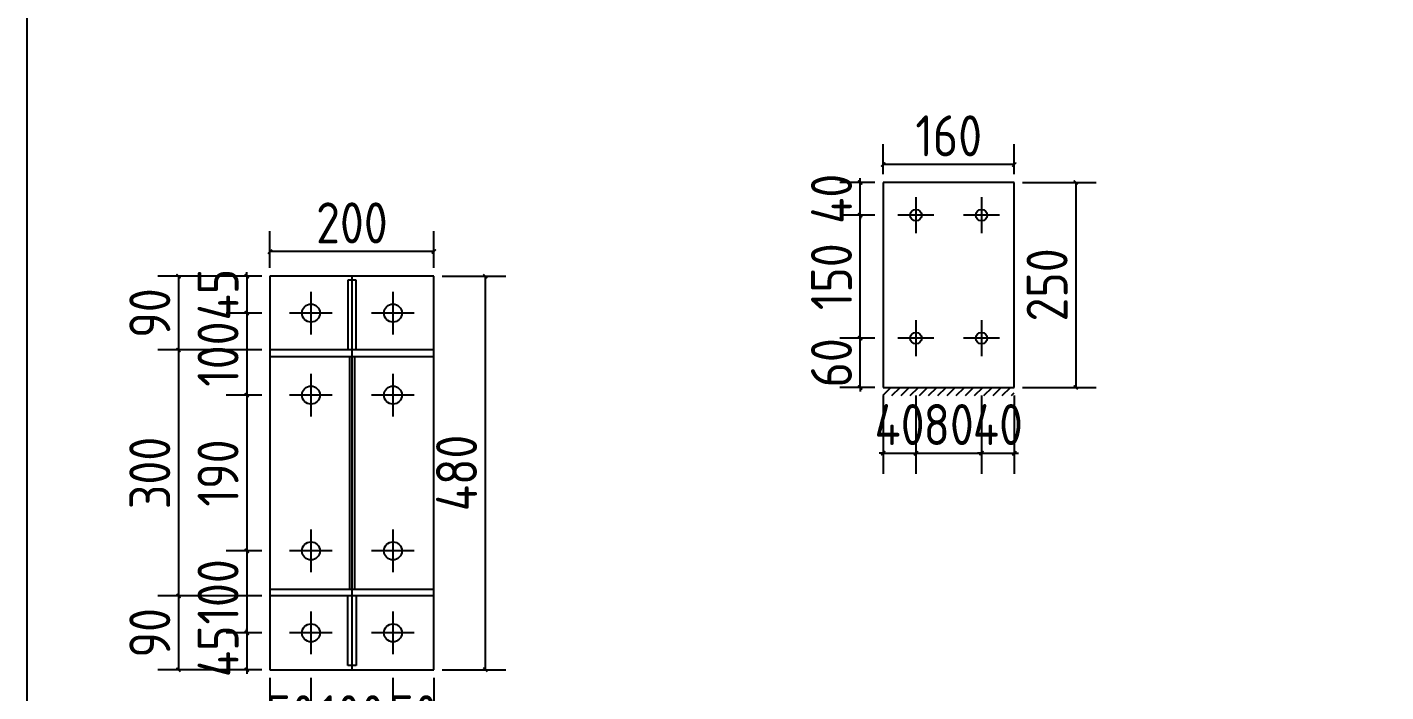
# Model space of a CAD drawing. Extents: x 533809 to 747315, y -17138 to 180511.
# Drawn here: x 664149 to 667465, y 140162 to 141783 of the extents above; entities that cross this region are included whole.
import ezdxf

# ---------------------------------------------------------------- set-up
doc = ezdxf.new("R2010")
doc.units = 0
doc.header["$LTSCALE"] = 1000
doc.header["$MEASUREMENT"] = 0
doc.layers.add('AXIS', color=3, linetype='Continuous')
doc.styles.get("Standard").update_dxf_attribs({"font": 'gbenor.shx', "bigfont": 'gbcbig.shx'})
doc.dimstyles.get("Standard").update_dxf_attribs({"dimscale": 100, "dimtxt": 3.5, "dimasz": 1, "dimexe": 2.5, "dimexo": 3, "dimgap": 1.5, "dimtad": 1, "dimdec": 0, "dimzin": 0, "dimdsep": 46, "dimtxsty": 'Standard', "dimblk": 'ARCHTICK', "dimcen": 0.09, "dimadec": 0, "dimazin": 0, "dimtfac": 1, "dimtdec": 0, "dimtix": 1, "dimtmove": 2, "dimatfit": 3, "dimfxl": 1, "dimtolj": 1, "dimtzin": 0, "dimarcsym": 0})

# ---------------------------------------------------------------- blocks, each defined once
blk = doc.blocks.new('_ArchTick')
at = {"color": 0, "linetype": 'ByBlock', "const_width": 0.4}
blk.add_lwpolyline([(-0.5, -0.5), (0.5, 0.5)], dxfattribs=at)
blk = doc.blocks.new('*D1009')
at = {"layer": 'AXIS', "color": 3, "lineweight": -2}
for p, q in [((666344.1, 142262), (666314.1, 141961.8)), ((666324, 142061.3), (670777.2, 141616)), ((670797.3, 141816.7), (670767.3, 141516.5))]:
    blk.add_line(p, q, dxfattribs=at)
at = {"layer": 'Defpoints', "color": 0}
for p in [(666354, 142361.5), (670807.2, 141916.2), (670777.2, 141616)]:
    blk.add_point(p, dxfattribs=at)
at = {"layer": 'AXIS', "color": 3, "lineweight": -2, "xscale": 50, "yscale": 50, "zscale": 50}
for p, rotation in [((666324, 142061.3), 174.2894068624277), ((670777.2, 141616), 354.2894068624278)]:
    blk.add_blockref('_ArchTick', p, dxfattribs=dict(at, rotation=rotation))
at = {"layer": 'AXIS', "color": 0, "insert": (668568.5, 142017.7), "char_height": 150, "attachment_point": 5, "rotation": 354.2894}
blk.add_mtext('\\A1;右下翼板 4475', dxfattribs=at)
blk = doc.blocks.new('*D1012')
at = {"color": 3, "lineweight": -2}
for p, q in [((664721.7, 141176.1), (664635, 141176.1)), ((664685, 141176.1), (664685, 141186.1)), ((664685, 141176.1), (664685, 141086.1)), ((664721.7, 141086.1), (664635, 141086.1)), ((664685, 141086.1), (664685, 141076.1))]:
    blk.add_line(p, q, dxfattribs=at)
at = {"layer": 'Defpoints', "color": 0}
for p in [(664741.7, 141176.1), (664685, 141086.1), (664741.7, 141086.1)]:
    blk.add_point(p, dxfattribs=at)
at = {"color": 3, "lineweight": -2, "xscale": 10, "yscale": 10, "zscale": 10}
for p, rotation in [((664685, 141176.1), 270), ((664685, 141086.1), 90)]:
    blk.add_blockref('_ArchTick', p, dxfattribs=dict(at, rotation=rotation))
at = {"color": 0, "insert": (664615, 141131.1), "char_height": 100, "attachment_point": 5, "rotation": 90}
blk.add_mtext('\\A1;45', dxfattribs=at)
blk = doc.blocks.new('*D973')
at = {"color": 3, "lineweight": -2}
for p, q in [((664721.7, 141086.1), (664635, 141086.1)), ((664685, 141086.1), (664685, 140886.1)), ((664721.7, 140886.1), (664635, 140886.1))]:
    blk.add_line(p, q, dxfattribs=at)
at = {"layer": 'Defpoints', "color": 0}
for p in [(664741.7, 141086.1), (664685, 140886.1), (664741.7, 140886.1)]:
    blk.add_point(p, dxfattribs=at)
at = {"color": 3, "lineweight": -2, "xscale": 10, "yscale": 10, "zscale": 10}
for p, rotation in [((664685, 141086.1), 90), ((664685, 140886.1), 270)]:
    blk.add_blockref('_ArchTick', p, dxfattribs=dict(at, rotation=rotation))
at = {"color": 0, "insert": (664615, 140986.1), "char_height": 100, "attachment_point": 5, "rotation": 90}
blk.add_mtext('\\A1;100', dxfattribs=at)
blk = doc.blocks.new('*D974')
at = {"color": 3, "lineweight": -2}
for p, q in [((664721.7, 140886.1), (664635, 140886.1)), ((664685, 140886.1), (664685, 140506.1)), ((664721.7, 140506.1), (664635, 140506.1))]:
    blk.add_line(p, q, dxfattribs=at)
at = {"layer": 'Defpoints', "color": 0}
for p in [(664741.7, 140886.1), (664685, 140506.1), (664741.7, 140506.1)]:
    blk.add_point(p, dxfattribs=at)
at = {"color": 3, "lineweight": -2, "xscale": 10, "yscale": 10, "zscale": 10}
for p, rotation in [((664685, 140886.1), 90), ((664685, 140506.1), 270)]:
    blk.add_blockref('_ArchTick', p, dxfattribs=dict(at, rotation=rotation))
at = {"color": 0, "insert": (664615, 140696.1), "char_height": 100, "attachment_point": 5, "rotation": 90}
blk.add_mtext('\\A1;190', dxfattribs=at)
blk = doc.blocks.new('*D975')
at = {"color": 3, "lineweight": -2}
for p, q in [((664721.7, 140506.1), (664635, 140506.1)), ((664685, 140506.1), (664685, 140306.1)), ((664721.7, 140306.1), (664635, 140306.1))]:
    blk.add_line(p, q, dxfattribs=at)
at = {"layer": 'Defpoints', "color": 0}
for p in [(664741.7, 140506.1), (664685, 140306.1), (664741.7, 140306.1)]:
    blk.add_point(p, dxfattribs=at)
at = {"color": 3, "lineweight": -2, "xscale": 10, "yscale": 10, "zscale": 10}
for p, rotation in [((664685, 140506.1), 90), ((664685, 140306.1), 270)]:
    blk.add_blockref('_ArchTick', p, dxfattribs=dict(at, rotation=rotation))
at = {"color": 0, "insert": (664615, 140406.1), "char_height": 100, "attachment_point": 5, "rotation": 90}
blk.add_mtext('\\A1;100', dxfattribs=at)
blk = doc.blocks.new('*D1013')
at = {"color": 3, "lineweight": -2}
for p, q in [((664721.7, 140306.1), (664635, 140306.1)), ((664685, 140306.1), (664685, 140316.1)), ((664685, 140306.1), (664685, 140216.1)), ((664721.7, 140216.1), (664635, 140216.1)), ((664685, 140216.1), (664685, 140206.1))]:
    blk.add_line(p, q, dxfattribs=at)
at = {"layer": 'Defpoints', "color": 0}
for p in [(664741.7, 140306.1), (664685, 140216.1), (664741.7, 140216.1)]:
    blk.add_point(p, dxfattribs=at)
at = {"color": 3, "lineweight": -2, "xscale": 10, "yscale": 10, "zscale": 10}
for p, rotation in [((664685, 140306.1), 270), ((664685, 140216.1), 90)]:
    blk.add_blockref('_ArchTick', p, dxfattribs=dict(at, rotation=rotation))
at = {"color": 0, "insert": (664615, 140261.1), "char_height": 100, "attachment_point": 5, "rotation": 90}
blk.add_mtext('\\A1;45', dxfattribs=at)
blk = doc.blocks.new('*D976')
at = {"color": 3, "lineweight": -2}
for p, q in [((664741.7, 140196.1), (664741.7, 139984)), ((664841.7, 140196.1), (664841.7, 139984)), ((664741.7, 140034), (664731.7, 140034)), ((664741.7, 140034), (664841.7, 140034)), ((664841.7, 140034), (664851.7, 140034))]:
    blk.add_line(p, q, dxfattribs=at)
at = {"layer": 'Defpoints', "color": 0}
for p in [(664741.7, 140216.1), (664841.7, 140216.1), (664841.7, 140034)]:
    blk.add_point(p, dxfattribs=at)
at = {"color": 3, "lineweight": -2, "xscale": 10, "yscale": 10, "zscale": 10}
blk.add_blockref('_ArchTick', (664741.7, 140034), dxfattribs=at)
at = {"color": 3, "lineweight": -2, "xscale": 10, "yscale": 10, "zscale": 10, "rotation": 180}
blk.add_blockref('_ArchTick', (664841.7, 140034), dxfattribs=at)
at = {"color": 0, "insert": (664791.7, 140104), "char_height": 100, "attachment_point": 5}
blk.add_mtext('\\A1;50', dxfattribs=at)
blk = doc.blocks.new('*D977')
at = {"color": 3, "lineweight": -2}
for p, q in [((664841.7, 140196.1), (664841.7, 139984)), ((665041.7, 140196.1), (665041.7, 139984)), ((664841.7, 140034), (665041.7, 140034))]:
    blk.add_line(p, q, dxfattribs=at)
at = {"layer": 'Defpoints', "color": 0}
for p in [(664841.7, 140216.1), (665041.7, 140216.1), (665041.7, 140034)]:
    blk.add_point(p, dxfattribs=at)
at = {"color": 3, "lineweight": -2, "xscale": 10, "yscale": 10, "zscale": 10, "rotation": 180}
blk.add_blockref('_ArchTick', (664841.7, 140034), dxfattribs=at)
at = {"color": 3, "lineweight": -2, "xscale": 10, "yscale": 10, "zscale": 10}
blk.add_blockref('_ArchTick', (665041.7, 140034), dxfattribs=at)
at = {"color": 0, "insert": (664941.7, 140104), "char_height": 100, "attachment_point": 5}
blk.add_mtext('\\A1;100', dxfattribs=at)
blk = doc.blocks.new('*D1014')
at = {"color": 3, "lineweight": -2}
for p, q in [((665041.7, 140196.1), (665041.7, 139984)), ((665141.7, 140196.1), (665141.7, 139984)), ((665041.7, 140034), (665031.7, 140034)), ((665041.7, 140034), (665141.7, 140034)), ((665141.7, 140034), (665151.7, 140034))]:
    blk.add_line(p, q, dxfattribs=at)
at = {"layer": 'Defpoints', "color": 0}
for p in [(665041.7, 140216.1), (665141.7, 140216.1), (665141.7, 140034)]:
    blk.add_point(p, dxfattribs=at)
at = {"color": 3, "lineweight": -2, "xscale": 10, "yscale": 10, "zscale": 10}
blk.add_blockref('_ArchTick', (665041.7, 140034), dxfattribs=at)
at = {"color": 3, "lineweight": -2, "xscale": 10, "yscale": 10, "zscale": 10, "rotation": 180}
blk.add_blockref('_ArchTick', (665141.7, 140034), dxfattribs=at)
at = {"color": 0, "insert": (665091.7, 140104), "char_height": 100, "attachment_point": 5}
blk.add_mtext('\\A1;50', dxfattribs=at)
blk = doc.blocks.new('*D1015')
at = {"color": 3, "lineweight": -2}
for p, q in [((664721.7, 141176.1), (664468.4, 141176.1)), ((664518.4, 141176.1), (664518.4, 140996.1)), ((664721.7, 140996.1), (664468.4, 140996.1))]:
    blk.add_line(p, q, dxfattribs=at)
at = {"layer": 'Defpoints', "color": 0}
for p in [(664741.7, 141176.1), (664518.4, 140996.1), (664741.7, 140996.1)]:
    blk.add_point(p, dxfattribs=at)
at = {"color": 3, "lineweight": -2, "xscale": 10, "yscale": 10, "zscale": 10}
for p, rotation in [((664518.4, 141176.1), 90), ((664518.4, 140996.1), 270)]:
    blk.add_blockref('_ArchTick', p, dxfattribs=dict(at, rotation=rotation))
at = {"color": 0, "insert": (664448.4, 141086.1), "char_height": 100, "attachment_point": 5, "rotation": 90}
blk.add_mtext('\\A1;90', dxfattribs=at)
blk = doc.blocks.new('*D1016')
at = {"color": 3, "lineweight": -2}
for p, q in [((664721.7, 140996.1), (664468.4, 140996.1)), ((664518.4, 140996.1), (664518.4, 140396.1)), ((664721.7, 140396.1), (664468.4, 140396.1))]:
    blk.add_line(p, q, dxfattribs=at)
at = {"layer": 'Defpoints', "color": 0}
for p in [(664741.7, 140996.1), (664518.4, 140396.1), (664741.7, 140396.1)]:
    blk.add_point(p, dxfattribs=at)
at = {"color": 3, "lineweight": -2, "xscale": 10, "yscale": 10, "zscale": 10}
for p, rotation in [((664518.4, 140996.1), 90), ((664518.4, 140396.1), 270)]:
    blk.add_blockref('_ArchTick', p, dxfattribs=dict(at, rotation=rotation))
at = {"color": 0, "insert": (664448.4, 140696.1), "char_height": 100, "attachment_point": 5, "rotation": 90}
blk.add_mtext('\\A1;300', dxfattribs=at)
blk = doc.blocks.new('*D1017')
at = {"color": 3, "lineweight": -2}
for p, q in [((664721.7, 140396.1), (664468.4, 140396.1)), ((664518.4, 140396.1), (664518.4, 140216.1)), ((664721.7, 140216.1), (664468.4, 140216.1))]:
    blk.add_line(p, q, dxfattribs=at)
at = {"layer": 'Defpoints', "color": 0}
for p in [(664741.7, 140396.1), (664518.4, 140216.1), (664741.7, 140216.1)]:
    blk.add_point(p, dxfattribs=at)
at = {"color": 3, "lineweight": -2, "xscale": 10, "yscale": 10, "zscale": 10}
for p, rotation in [((664518.4, 140396.1), 90), ((664518.4, 140216.1), 270)]:
    blk.add_blockref('_ArchTick', p, dxfattribs=dict(at, rotation=rotation))
at = {"color": 0, "insert": (664448.4, 140306.1), "char_height": 100, "attachment_point": 5, "rotation": 90}
blk.add_mtext('\\A1;90', dxfattribs=at)
blk = doc.blocks.new('*D1018')
at = {"color": 3, "lineweight": -2}
for p, q in [((665161.7, 141176.1), (665317.1, 141176.1)), ((665267.1, 141176.1), (665267.1, 140216.1)), ((665161.7, 140216.1), (665317.1, 140216.1))]:
    blk.add_line(p, q, dxfattribs=at)
at = {"layer": 'Defpoints', "color": 0}
for p in [(665141.7, 141176.1), (665141.7, 140216.1), (665267.1, 140216.1)]:
    blk.add_point(p, dxfattribs=at)
at = {"color": 3, "lineweight": -2, "xscale": 10, "yscale": 10, "zscale": 10}
for p, rotation in [((665267.1, 141176.1), 90), ((665267.1, 140216.1), 270)]:
    blk.add_blockref('_ArchTick', p, dxfattribs=dict(at, rotation=rotation))
at = {"color": 0, "insert": (665197.1, 140696.1), "char_height": 100, "attachment_point": 5, "rotation": 90}
blk.add_mtext('\\A1;480', dxfattribs=at)
blk = doc.blocks.new('*D1019')
at = {"color": 3, "lineweight": -2}
for p, q in [((664741.7, 141196.1), (664741.7, 141286.1)), ((665141.7, 141196.1), (665141.7, 141286.1)), ((665141.7, 141236.1), (664741.7, 141236.1))]:
    blk.add_line(p, q, dxfattribs=at)
at = {"layer": 'Defpoints', "color": 0}
for p in [(664741.7, 141236.1), (664741.7, 141176.1), (665141.7, 141176.1)]:
    blk.add_point(p, dxfattribs=at)
at = {"color": 3, "lineweight": -2, "xscale": 10, "yscale": 10, "zscale": 10, "rotation": 180}
blk.add_blockref('_ArchTick', (664741.7, 141236.1), dxfattribs=at)
at = {"color": 3, "lineweight": -2, "xscale": 10, "yscale": 10, "zscale": 10}
blk.add_blockref('_ArchTick', (665141.7, 141236.1), dxfattribs=at)
at = {"color": 0, "insert": (664941.7, 141306.1), "char_height": 100, "attachment_point": 5}
blk.add_mtext('\\A1;200', dxfattribs=at)
blk = doc.blocks.new('*D1020')
at = {"color": 3, "lineweight": -2}
for p, q in [((666238.2, 140884.8), (666238.2, 140694.2)), ((666318.2, 140884.8), (666318.2, 140694.2)), ((666238.2, 140744.2), (666228.2, 140744.2)), ((666238.2, 140744.2), (666318.2, 140744.2)), ((666318.2, 140744.2), (666328.2, 140744.2))]:
    blk.add_line(p, q, dxfattribs=at)
at = {"layer": 'Defpoints', "color": 0}
for p in [(666238.2, 140904.8), (666318.2, 140904.8), (666318.2, 140744.2)]:
    blk.add_point(p, dxfattribs=at)
at = {"color": 3, "lineweight": -2, "xscale": 10, "yscale": 10, "zscale": 10}
blk.add_blockref('_ArchTick', (666238.2, 140744.2), dxfattribs=at)
at = {"color": 3, "lineweight": -2, "xscale": 10, "yscale": 10, "zscale": 10, "rotation": 180}
blk.add_blockref('_ArchTick', (666318.2, 140744.2), dxfattribs=at)
at = {"color": 0, "insert": (666278.2, 140814.2), "char_height": 100, "attachment_point": 5}
blk.add_mtext('\\A1;40', dxfattribs=at)
blk = doc.blocks.new('*D978')
at = {"color": 3, "lineweight": -2}
for p, q in [((666318.2, 140884.8), (666318.2, 140694.2)), ((666478.2, 140884.8), (666478.2, 140694.2)), ((666318.2, 140744.2), (666478.2, 140744.2))]:
    blk.add_line(p, q, dxfattribs=at)
at = {"layer": 'Defpoints', "color": 0}
for p in [(666318.2, 140904.8), (666478.2, 140904.8), (666478.2, 140744.2)]:
    blk.add_point(p, dxfattribs=at)
at = {"color": 3, "lineweight": -2, "xscale": 10, "yscale": 10, "zscale": 10, "rotation": 180}
blk.add_blockref('_ArchTick', (666318.2, 140744.2), dxfattribs=at)
at = {"color": 3, "lineweight": -2, "xscale": 10, "yscale": 10, "zscale": 10}
blk.add_blockref('_ArchTick', (666478.2, 140744.2), dxfattribs=at)
at = {"color": 0, "insert": (666398.2, 140814.2), "char_height": 100, "attachment_point": 5}
blk.add_mtext('\\A1;80', dxfattribs=at)
blk = doc.blocks.new('*D979')
at = {"color": 3, "lineweight": -2}
for p, q in [((666478.2, 140884.8), (666478.2, 140694.2)), ((666558.2, 140884.8), (666558.2, 140694.2)), ((666478.2, 140744.2), (666468.2, 140744.2)), ((666478.2, 140744.2), (666558.2, 140744.2)), ((666558.2, 140744.2), (666568.2, 140744.2))]:
    blk.add_line(p, q, dxfattribs=at)
at = {"layer": 'Defpoints', "color": 0}
for p in [(666478.2, 140904.8), (666558.2, 140904.8), (666558.2, 140744.2)]:
    blk.add_point(p, dxfattribs=at)
at = {"color": 3, "lineweight": -2, "xscale": 10, "yscale": 10, "zscale": 10}
blk.add_blockref('_ArchTick', (666478.2, 140744.2), dxfattribs=at)
at = {"color": 3, "lineweight": -2, "xscale": 10, "yscale": 10, "zscale": 10, "rotation": 180}
blk.add_blockref('_ArchTick', (666558.2, 140744.2), dxfattribs=at)
at = {"color": 0, "insert": (666518.2, 140814.2), "char_height": 100, "attachment_point": 5}
blk.add_mtext('\\A1;40', dxfattribs=at)
blk = doc.blocks.new('*D980')
at = {"color": 3, "lineweight": -2}
for p, q in [((666218.2, 141024.8), (666132.1, 141024.8)), ((666182.1, 141024.8), (666182.1, 141034.8)), ((666182.1, 140904.8), (666182.1, 141024.8)), ((666218.2, 140904.8), (666132.1, 140904.8)), ((666182.1, 140904.8), (666182.1, 140894.8))]:
    blk.add_line(p, q, dxfattribs=at)
at = {"layer": 'Defpoints', "color": 0}
for p in [(666182.1, 141024.8), (666238.2, 141024.8), (666238.2, 140904.8)]:
    blk.add_point(p, dxfattribs=at)
at = {"color": 3, "lineweight": -2, "xscale": 10, "yscale": 10, "zscale": 10}
for p, rotation in [((666182.1, 141024.8), 270), ((666182.1, 140904.8), 90)]:
    blk.add_blockref('_ArchTick', p, dxfattribs=dict(at, rotation=rotation))
at = {"color": 0, "insert": (666112.1, 140964.8), "char_height": 100, "attachment_point": 5, "rotation": 90}
blk.add_mtext('\\A1;60', dxfattribs=at)
blk = doc.blocks.new('*D981')
at = {"color": 3, "lineweight": -2}
for p, q in [((666218.2, 141324.8), (666132.1, 141324.8)), ((666182.1, 141024.8), (666182.1, 141324.8)), ((666218.2, 141024.8), (666132.1, 141024.8))]:
    blk.add_line(p, q, dxfattribs=at)
at = {"layer": 'Defpoints', "color": 0}
for p in [(666182.1, 141324.8), (666238.2, 141324.8), (666238.2, 141024.8)]:
    blk.add_point(p, dxfattribs=at)
at = {"color": 3, "lineweight": -2, "xscale": 10, "yscale": 10, "zscale": 10}
for p, rotation in [((666182.1, 141324.8), 90), ((666182.1, 141024.8), 270)]:
    blk.add_blockref('_ArchTick', p, dxfattribs=dict(at, rotation=rotation))
at = {"color": 0, "insert": (666112.1, 141174.8), "char_height": 100, "attachment_point": 5, "rotation": 90}
blk.add_mtext('\\A1;150', dxfattribs=at)
blk = doc.blocks.new('*D1021')
at = {"color": 3, "lineweight": -2}
for p, q in [((666218.2, 141404.8), (666132.1, 141404.8)), ((666182.1, 141404.8), (666182.1, 141414.8)), ((666182.1, 141324.8), (666182.1, 141404.8)), ((666218.2, 141324.8), (666132.1, 141324.8)), ((666182.1, 141324.8), (666182.1, 141314.8))]:
    blk.add_line(p, q, dxfattribs=at)
at = {"layer": 'Defpoints', "color": 0}
for p in [(666182.1, 141404.8), (666238.2, 141404.8), (666238.2, 141324.8)]:
    blk.add_point(p, dxfattribs=at)
at = {"color": 3, "lineweight": -2, "xscale": 10, "yscale": 10, "zscale": 10}
for p, rotation in [((666182.1, 141404.8), 270), ((666182.1, 141324.8), 90)]:
    blk.add_blockref('_ArchTick', p, dxfattribs=dict(at, rotation=rotation))
at = {"color": 0, "insert": (666112.1, 141364.8), "char_height": 100, "attachment_point": 5, "rotation": 90}
blk.add_mtext('\\A1;40', dxfattribs=at)
blk = doc.blocks.new('*D1022')
at = {"color": 3, "lineweight": -2}
for p, q in [((666238.2, 141424.8), (666238.2, 141498.4)), ((666558.2, 141424.8), (666558.2, 141498.4)), ((666558.2, 141448.4), (666238.2, 141448.4))]:
    blk.add_line(p, q, dxfattribs=at)
at = {"layer": 'Defpoints', "color": 0}
for p in [(666238.2, 141448.4), (666238.2, 141404.8), (666558.2, 141404.8)]:
    blk.add_point(p, dxfattribs=at)
at = {"color": 3, "lineweight": -2, "xscale": 10, "yscale": 10, "zscale": 10, "rotation": 180}
blk.add_blockref('_ArchTick', (666238.2, 141448.4), dxfattribs=at)
at = {"color": 3, "lineweight": -2, "xscale": 10, "yscale": 10, "zscale": 10}
blk.add_blockref('_ArchTick', (666558.2, 141448.4), dxfattribs=at)
at = {"color": 0, "insert": (666398.2, 141518.4), "char_height": 100, "attachment_point": 5}
blk.add_mtext('\\A1;160', dxfattribs=at)
blk = doc.blocks.new('*D982')
at = {"color": 3, "lineweight": -2}
for p, q in [((666578.2, 141404.8), (666758.3, 141404.8)), ((666708.3, 141404.8), (666708.3, 140904.8)), ((666578.2, 140904.8), (666758.3, 140904.8))]:
    blk.add_line(p, q, dxfattribs=at)
at = {"layer": 'Defpoints', "color": 0}
for p in [(666558.2, 141404.8), (666558.2, 140904.8), (666708.3, 140904.8)]:
    blk.add_point(p, dxfattribs=at)
at = {"color": 3, "lineweight": -2, "xscale": 10, "yscale": 10, "zscale": 10}
for p, rotation in [((666708.3, 141404.8), 90), ((666708.3, 140904.8), 270)]:
    blk.add_blockref('_ArchTick', p, dxfattribs=dict(at, rotation=rotation))
at = {"color": 0, "insert": (666638.3, 141154.8), "char_height": 100, "attachment_point": 5, "rotation": 90}
blk.add_mtext('\\A1;250', dxfattribs=at)

msp = doc.modelspace()

# ---------------------------------------------------------------- hatches: boundary and pattern name
h = msp.add_hatch()
h.set_pattern_fill('ANSI31', color=256, scale=10, style=0)
h.set_pattern_definition([(45, (183653.482, -54397.812), (-11.22532015, 11.22532015), [])])
h.paths.add_polyline_path([(666558.2, 140904.8), (666547.9, 140904.8), (666558.2, 140891.5)], flags=17)
h.paths.add_polyline_path([(666547.9, 140904.8), (666238.2, 140904.8), (666238.2, 140884.8), (666558.2, 140884.8), (666558.2, 140891.5)])

# ---------------------------------------------------------------- linework, layer by layer
for p, q in [((666238.2, 141404.8), (666238.2, 140904.8)), ((666558.2, 141404.8), (666238.2, 141404.8)), ((666558.2, 140904.8), (666558.2, 141404.8)), ((666318.2, 141368.8), (666318.2, 141280.8)), ((666478.2, 141368.8), (666478.2, 141280.8)), ((666362.2, 141324.8), (666274.2, 141324.8)), ((666522.2, 141324.8), (666434.2, 141324.8)), ((664741.7, 141176.1), (664741.7, 140216.1)), ((665141.7, 141176.1), (664741.7, 141176.1)), ((665141.7, 140216.1), (665141.7, 141176.1)), ((664841.7, 141138.1), (664841.7, 141034.1)), ((665041.7, 141138.1), (665041.7, 141034.1)), ((664893.7, 141086.1), (664789.7, 141086.1)), ((665093.7, 141086.1), (664989.7, 141086.1)), ((666318.2, 141068.8), (666318.2, 140980.8)), ((666478.2, 141068.8), (666478.2, 140980.8)), ((666362.2, 141024.8), (666274.2, 141024.8)), ((666522.2, 141024.8), (666434.2, 141024.8)), ((664741.7, 140996.1), (664741.7, 140980.1)), ((664841.7, 140938.1), (664841.7, 140834.1)), ((665041.7, 140938.1), (665041.7, 140834.1)), ((666238.2, 140904.8), (666558.2, 140904.8)), ((664893.7, 140886.1), (664789.7, 140886.1)), ((665093.7, 140886.1), (664989.7, 140886.1)), ((664841.7, 140558.1), (664841.7, 140454.1)), ((665041.7, 140558.1), (665041.7, 140454.1)), ((664893.7, 140506.1), (664789.7, 140506.1)), ((665093.7, 140506.1), (664989.7, 140506.1)), ((664841.7, 140358.1), (664841.7, 140254.1)), ((665041.7, 140358.1), (665041.7, 140254.1)), ((664893.7, 140306.1), (664789.7, 140306.1)), ((665093.7, 140306.1), (664989.7, 140306.1)), ((664741.7, 140216.1), (665141.7, 140216.1))]:
    msp.add_line(p, q)
at = {"color": 2}
for p, q in [((664951.7, 141166.1), (664931.7, 141166.1)), ((664931.7, 141166.1), (664931.7, 140996.1)), ((664951.7, 140996.1), (664951.7, 141166.1)), ((664931.7, 140226.1), (664931.7, 140396.1)), ((664951.7, 140396.1), (664951.7, 140226.1)), ((664951.7, 140226.1), (664931.7, 140226.1))]:
    msp.add_line(p, q, dxfattribs=at)
at = {"color": 1}
msp.add_line((664941.7, 141176.1), (664941.7, 140216.1), dxfattribs=at)
at = {"color": 4}
for p, q in [((665141.7, 140996.1), (664741.7, 140996.1)), ((664741.7, 140980.1), (665141.7, 140980.1)), ((664935.7, 140980.1), (664935.7, 140412.1)), ((664947.7, 140980.1), (664947.7, 140412.1)), ((665141.7, 140412.1), (664741.7, 140412.1)), ((665141.7, 140396.1), (664741.7, 140396.1))]:
    msp.add_line(p, q, dxfattribs=at)
msp.add_lwpolyline([(664149.1, 146662.3), (676029.1, 146662.3), (676029.1, 138262.3), (664149.1, 138262.3)], close=True)
for centre, radius in [((666318.2, 141324.8), 14), ((666478.2, 141324.8), 14), ((664841.7, 141086.1), 22), ((665041.7, 141086.1), 22), ((666318.2, 141024.8), 14), ((666478.2, 141024.8), 14), ((664841.7, 140886.1), 22), ((665041.7, 140886.1), 22), ((664841.7, 140506.1), 22), ((665041.7, 140506.1), 22), ((664841.7, 140306.1), 22), ((665041.7, 140306.1), 22)]:
    msp.add_circle(centre, radius)

# ---------------------------------------------------------------- dimensions: what is measured, and where the dimension line sits
for p1, p2, distance, picture, middle in [((666558.2, 141404.8), (666238.2, 141404.8), -43.6, '*D1022', (666398.2, 141518.4)), ((666558.2, 141404.8), (666558.2, 140904.8), 150, '*D982', (666638.3, 141154.8)), ((665141.7, 141176.1), (664741.7, 141176.1), -60.1, '*D1019', (664941.7, 141306.1)), ((665141.7, 141176.1), (665141.7, 140216.1), 125.4, '*D1018', (665197.1, 140696.1))]:
    dim = msp.add_aligned_dim(p1=p1, p2=p2, distance=distance, dimstyle='Standard', override={"dimtxt": 1, "dimasz": 0.1, "dimexe": 0.5, "dimexo": 0.2, "dimgap": 0.2, "dimlfac": 0.5, "dimclrd": 3, "dimclre": 3})
    dim.commit()
    dim.dimension.update_dxf_attribs({"geometry": picture, "text_midpoint": middle})
for base, p1, p2, picture, middle in [((666182.1, 141404.8), (666238.2, 141324.8), (666238.2, 141404.8), '*D1021', (666112.1, 141364.8)), ((666182.1, 141324.8), (666238.2, 141024.8), (666238.2, 141324.8), '*D981', (666112.1, 141174.8)), ((664685, 141086.1), (664741.7, 141176.1), (664741.7, 141086.1), '*D1012', (664615, 141131.1)), ((664518.4, 140996.1), (664741.7, 141176.1), (664741.7, 140996.1), '*D1015', (664448.4, 141086.1)), ((664685, 140886.1), (664741.7, 141086.1), (664741.7, 140886.1), '*D973', (664615, 140986.1)), ((666182.1, 141024.8), (666238.2, 140904.8), (666238.2, 141024.8), '*D980', (666112.1, 140964.8)), ((664518.4, 140396.1), (664741.7, 140996.1), (664741.7, 140396.1), '*D1016', (664448.4, 140696.1)), ((664685, 140506.1), (664741.7, 140886.1), (664741.7, 140506.1), '*D974', (664615, 140696.1)), ((664685, 140306.1), (664741.7, 140506.1), (664741.7, 140306.1), '*D975', (664615, 140406.1)), ((664518.4, 140216.1), (664741.7, 140396.1), (664741.7, 140216.1), '*D1017', (664448.4, 140306.1)), ((664685, 140216.1), (664741.7, 140306.1), (664741.7, 140216.1), '*D1013', (664615, 140261.1))]:
    dim = msp.add_linear_dim(base=base, p1=p1, p2=p2, angle=90, dimstyle='Standard', override={"dimtxt": 1, "dimasz": 0.1, "dimexe": 0.5, "dimexo": 0.2, "dimgap": 0.2, "dimlfac": 0.5, "dimclrd": 3, "dimclre": 3})
    dim.commit()
    dim.dimension.update_dxf_attribs({"geometry": picture, "text_midpoint": middle})
for base, p1, p2, picture, middle in [((666318.2, 140744.2), (666238.2, 140904.8), (666318.2, 140904.8), '*D1020', (666278.2, 140814.2)), ((666478.2, 140744.2), (666318.2, 140904.8), (666478.2, 140904.8), '*D978', (666398.2, 140814.2)), ((666558.2, 140744.2), (666478.2, 140904.8), (666558.2, 140904.8), '*D979', (666518.2, 140814.2)), ((664841.7, 140034), (664741.7, 140216.1), (664841.7, 140216.1), '*D976', (664791.7, 140104)), ((665041.7, 140034), (664841.7, 140216.1), (665041.7, 140216.1), '*D977', (664941.7, 140104)), ((665141.7, 140034), (665041.7, 140216.1), (665141.7, 140216.1), '*D1014', (665091.7, 140104))]:
    dim = msp.add_linear_dim(base=base, p1=p1, p2=p2, dimstyle='Standard', override={"dimtxt": 1, "dimasz": 0.1, "dimexe": 0.5, "dimexo": 0.2, "dimgap": 0.2, "dimlfac": 0.5, "dimclrd": 3, "dimclre": 3})
    dim.commit()
    dim.dimension.update_dxf_attribs({"geometry": picture, "text_midpoint": middle})
at = {"layer": 'AXIS', "color": 0}
dim = msp.add_linear_dim(base=(670777.2, 141616), p1=(666354, 142361.5), p2=(670807.2, 141916.2), angle=174.2894, text='右下翼板 4475', dimstyle='Standard', override={"dimtxt": 1.5, "dimasz": 0.5, "dimexe": 1, "dimexo": 1, "dimgap": 1, "dimclrd": 3, "dimclre": 3}, dxfattribs=at)
dim.commit()
dim.dimension.update_dxf_attribs({"geometry": '*D1009', "text_midpoint": (668568.5, 142017.7)})

doc.saveas('drawing.dxf')
